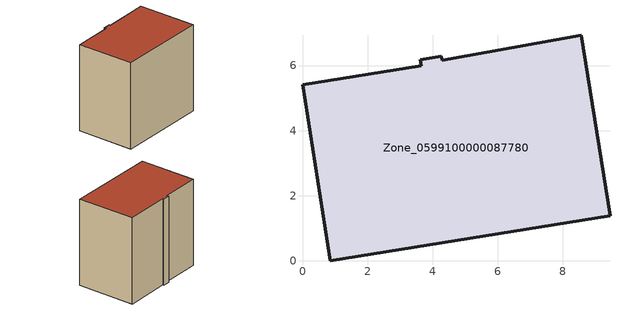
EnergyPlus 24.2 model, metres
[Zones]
Zone_0599100000087780
 floor ground (C_G): 4.27,6.28 4.29,6.16 8.57,6.93 9.45,1.38 0.86,0 0,5.41 3.65,5.99 3.62,6.18 z0
 wall outside (C_F): 4.27,6.28 3.62,6.18 3.65,5.99 0,5.41 0.86,0 9.45,1.38 8.57,6.93 4.29,6.16 4.27,6.28 z0:8.23
 roof outside (C_R): 4.29,6.16 4.27,6.28 3.62,6.18 3.65,5.99 0,5.41 0.86,0 9.45,1.38 8.57,6.93 z8.23
[BUILDING]
Pand.0599100000087780: North Axis=0; Terrain=City; Loads Convergence Tolerance Value=0.04; Temperature Convergence Tolerance Value=0.4; Solar Distribution=FullExterior; Maximum Number of Warmup Days=25; Minimum Number of Warmup Days=1
[Site:Location]
Rotterdam.The.Hague.AP_ZH_NLD Design_Conditions: Latitude=51.96; Longitude=4.45; Time Zone=1; Elevation=-4.5
[SITE:GROUNDTEMPERATURE:BUILDINGSURFACE]
18, 18, 18, 18, 18, 18, 18, 18, 18, 18, 18, 18
[MATERIAL] Thermal Absorptance=0.9; Solar Absorptance=0.7; Visible Absorptance=0.7
Name | Roughness | Thickness | Conductivity | Density | Specific Heat
G.TI.1975-1991 | MediumSmooth | 0.15 | 0.288461 | 540 | 1210
F.TI.1975-1991 | Rough | 0.3 | 0.230769 | 1920 | 840
R.TI.1975-1991 | MediumRough | 0.2 | 0.153846 | 1500 | 1000
[CONSTRUCTION]
C_G: G.TI.1975-1991
C_F: F.TI.1975-1991
C_R: R.TI.1975-1991
[ZONE]
Zone_0599100000087780: Type=1; Multiplier=1; Ceiling Height=Autocalculate; Volume=Autocalculate; Floor Area=autocalculate; Part of Total Floor Area=Yes
[ZONEINFILTRATION:DESIGNFLOWRATE]
Infil_Zone_0599100000087780: Zone or ZoneList or Space or SpaceList=Zone_0599100000087780; Schedule=AlwaysOn; Design Flow Rate Calculation Method=Flow/Area; Flow Rate per Floor Area=0.003; Constant Term Coefficient=1; Temperature Term Coefficient=0; Velocity Term Coefficient=0; Velocity Squared Term Coefficient=0
[HVACTEMPLATE:ZONE:IDEALLOADSAIRSYSTEM]
Zone_0599100000087780: Maximum Heating Supply Air Temperature=50; Minimum Cooling Supply Air Temperature=13; Maximum Heating Supply Air Humidity Ratio=0.0156; Minimum Cooling Supply Air Humidity Ratio=0.0077; Heating Limit=NoLimit; Cooling Limit=NoLimit; Dehumidification Control Type=ConstantSensibleHeatRatio; Cooling Sensible Heat Ratio=0.7; Dehumidification Setpoint=60; Humidification Control Type=None; Humidification Setpoint=30; Outdoor Air Method=None; Outdoor Air Flow Rate per Person=0.00944; Outdoor Air Flow Rate per Zone Floor Area=0; Outdoor Air Flow Rate per Zone=0; Demand Controlled Ventilation Type=None; Outdoor Air Economizer Type=NoEconomizer; Heat Recovery Type=None; Sensible Heat Recovery Effectiveness=0.7; Latent Heat Recovery Effectiveness=0.65
[ZONECONTROL:THERMOSTAT]
ThermostatControl_Zone_0599100000087780: Zone or ZoneList=Zone_0599100000087780; Control Type Schedule=DualSetpointControlType; Control 1=Thermostat_Zone_0599100000087780; Temperature Difference Between Cutout And Setpoint=0
[THERMOSTATSETPOINT:DUALSETPOINT]
Thermostat_Zone_0599100000087780: Heating Setpoint Temperature Schedule=HeatingSetpoint_Zone_0599100000087780; Cooling Setpoint Temperature Schedule=CoolingSetpoint_Zone_0599100000087780
[SCHEDULE:COMPACT]
HeatingSetpoint_Zone_0599100000087780: Through: 12/31, For: AllDays, Until: 24:00, 21
CoolingSetpoint_Zone_0599100000087780: Through: 12/31, For: AllDays, Until: 24:00, 24
DualSetpointControlType: Through: 12/31, For: AllDays, Until: 24:00, 4
AlwaysOn: Through: 12/31, For: AllDays, Until: 24:00, 1
